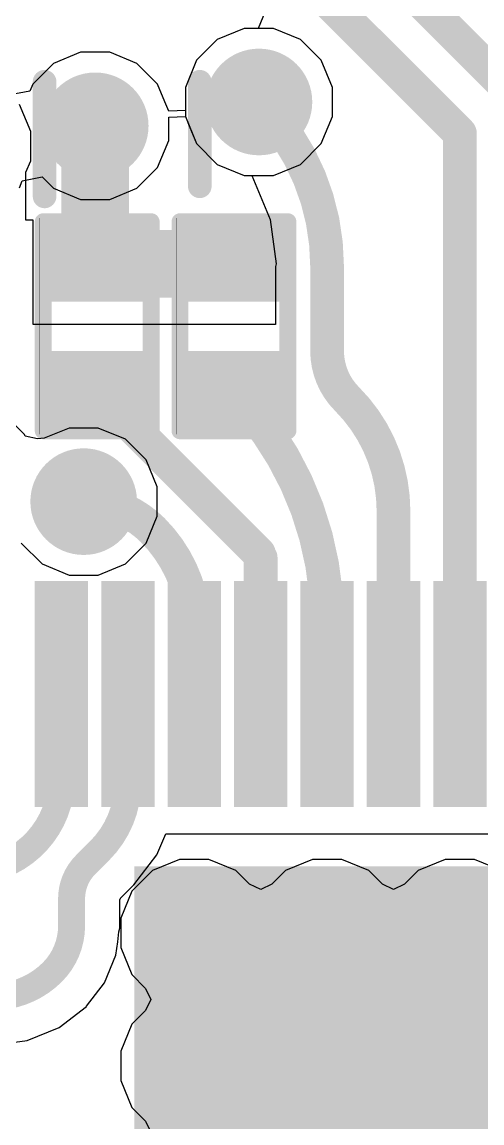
# Model space of a CAD drawing. Header units: millimetres. Extents: x 0 to 5423, y 0 to 5425.
# Drawn here: x 70.16 to 73.63, y 26.7 to 34.99 of the extents above; entities that cross this region are included whole.
import ezdxf

# ---------------------------------------------------------------- set-up
doc = ezdxf.new("R2010")
doc.units = ezdxf.units.MM
for name, color, linetype in [('BottomLayer', 5, 'Continuous'), ('BottomSolder', 6, 'Continuous'), ('TopLayer', 1, 'Continuous'), ('TopOverlay', 2, 'Continuous'), ('TopPaste', 8, 'Continuous'), ('TopSolder', 216, 'Continuous'), ('ViaHoleLayer', 16, 'Continuous')]:
    doc.layers.add(name, color=color, linetype=linetype)

# ---------------------------------------------------------------- blocks, each defined once
blk = doc.blocks.new('HTSSOP_38_EP_4_4___129')
at = {"layer": 'BottomLayer'}
h = blk.add_hatch(color=5, dxfattribs=at)
edge = h.paths.add_edge_path()
edge.add_arc((-1.00000054, 0), 0.2999994, 0, 360)
h = blk.add_hatch(color=5, dxfattribs=at)
edge = h.paths.add_edge_path()
edge.add_arc((0, 0), 0.2999994, 0, 360)
h = blk.add_hatch(color=5, dxfattribs=at)
edge = h.paths.add_edge_path()
edge.add_arc((-1.00000054, -1.00000054), 0.2999994, 0, 360)
h = blk.add_hatch(color=5, dxfattribs=at)
edge = h.paths.add_edge_path()
edge.add_arc((0, -1.00000054), 0.2999994, 0, 360)
h = blk.add_hatch(color=5, dxfattribs=at)
edge = h.paths.add_edge_path()
edge.add_arc((-1.00000054, -2.00000108), 0.2999994, 0, 360)
h = blk.add_hatch(color=5, dxfattribs=at)
edge = h.paths.add_edge_path()
edge.add_arc((0, -2.00000108), 0.2999994, 0, 360)
at = {"layer": 'BottomSolder'}
h = blk.add_hatch(color=6, dxfattribs=at)
edge = h.paths.add_edge_path()
edge.add_arc((-1.00000054, 0), 0.4015993999999999, 0, 360)
h = blk.add_hatch(color=6, dxfattribs=at)
edge = h.paths.add_edge_path()
edge.add_arc((0, 0), 0.4015993999999999, 0, 360)
h = blk.add_hatch(color=6, dxfattribs=at)
edge = h.paths.add_edge_path()
edge.add_arc((-1.00000054, -1.00000054), 0.4015993999999999, 0, 360)
h = blk.add_hatch(color=6, dxfattribs=at)
edge = h.paths.add_edge_path()
edge.add_arc((0, -1.00000054), 0.4015993999999999, 0, 360)
h = blk.add_hatch(color=6, dxfattribs=at)
edge = h.paths.add_edge_path()
edge.add_arc((-1.00000054, -2.00000108), 0.4015993999999999, 0, 360)
h = blk.add_hatch(color=6, dxfattribs=at)
edge = h.paths.add_edge_path()
edge.add_arc((0, -2.00000108), 0.4015993999999999, 0, 360)
at = {"layer": 'TopLayer'}
for points in [[(1.44999964, 2.40000028), (1.44999964, -2.40000028), (-1.44999964, -2.40000028), (-1.44999964, 2.40000028)], [(-1.99999981, 0.1501267000000001), (-1.99999981, -0.1498726999999999), (-3.59999915, -0.1498727000000001), (-3.59999915, 0.1501266999999999)], [(-1.99999981, -0.3499992999999999), (-1.99999981, -0.6499986999999999), (-3.59999915, -0.6499987), (-3.59999915, -0.3499993000000001)], [(-1.99999981, -0.8498713), (-1.99999981, -1.1498707), (-3.59999915, -1.1498707), (-3.59999915, -0.8498713)], [(-1.99999981, -1.3499973), (-1.99999981, -1.6499967), (-3.59999915, -1.6499967), (-3.59999915, -1.3499973)], [(-1.99999981, -1.8498693), (-1.99999981, -2.1498687), (-3.59999915, -2.1498687), (-3.59999915, -1.8498693)], [(-1.99999981, -2.3499953), (-1.99999981, -2.6499947), (-3.59999915, -2.6499947), (-3.59999915, -2.3499953)], [(-1.99999981, -2.8498673), (-1.99999981, -3.1498667), (-3.59999915, -3.1498667), (-3.59999915, -2.8498673)]]:
    blk.add_hatch(color=1, dxfattribs=at).paths.add_polyline_path(points)
h = blk.add_hatch(color=1, dxfattribs=at)
edge = h.paths.add_edge_path()
edge.add_arc((-1.00000054, 0), 0.2999994, 0, 360)
h = blk.add_hatch(color=1, dxfattribs=at)
edge = h.paths.add_edge_path()
edge.add_arc((0, 0), 0.2999994, 0, 360)
h = blk.add_hatch(color=1, dxfattribs=at)
edge = h.paths.add_edge_path()
edge.add_arc((-1.00000054, -1.00000054), 0.2999994, 0, 360)
h = blk.add_hatch(color=1, dxfattribs=at)
edge = h.paths.add_edge_path()
edge.add_arc((0, -1.00000054), 0.2999994, 0, 360)
h = blk.add_hatch(color=1, dxfattribs=at)
edge = h.paths.add_edge_path()
edge.add_arc((-1.00000054, -2.00000108), 0.2999994, 0, 360)
h = blk.add_hatch(color=1, dxfattribs=at)
edge = h.paths.add_edge_path()
edge.add_arc((0, -2.00000108), 0.2999994, 0, 360)
at = {"layer": 'TopPaste'}
for points in [[(1.44999964, 2.40000028), (1.44999964, -2.40000028), (-1.44999964, -2.40000028), (-1.44999964, 2.40000028)], [(-1.99999981, 0.1501267000000001), (-1.99999981, -0.1498726999999999), (-3.59999915, -0.1498727000000001), (-3.59999915, 0.1501266999999999)], [(-1.99999981, -0.3499992999999999), (-1.99999981, -0.6499986999999999), (-3.59999915, -0.6499987), (-3.59999915, -0.3499993000000001)], [(-1.99999981, -0.8498713), (-1.99999981, -1.1498707), (-3.59999915, -1.1498707), (-3.59999915, -0.8498713)], [(-1.99999981, -1.3499973), (-1.99999981, -1.6499967), (-3.59999915, -1.6499967), (-3.59999915, -1.3499973)], [(-1.99999981, -1.8498693), (-1.99999981, -2.1498687), (-3.59999915, -2.1498687), (-3.59999915, -1.8498693)], [(-1.99999981, -2.3499953), (-1.99999981, -2.6499947), (-3.59999915, -2.6499947), (-3.59999915, -2.3499953)], [(-1.99999981, -2.8498673), (-1.99999981, -3.1498667), (-3.59999915, -3.1498667), (-3.59999915, -2.8498673)]]:
    blk.add_hatch(color=8, dxfattribs=at).paths.add_polyline_path(points)
at = {"layer": 'TopSolder'}
for points in [[(1.50079964, 2.45080028), (1.50079964, -2.45080028), (-1.50079964, -2.45080028), (-1.50079964, 2.45080028)], [(-1.94919981, 0.2009267), (-1.94919981, -0.2006726999999999), (-3.65079915, -0.2006727), (-3.65079915, 0.2009267)], [(-1.94919981, -0.2991992999999999), (-1.94919981, -0.7007987), (-3.65079915, -0.7007987), (-3.65079915, -0.2991993)], [(-1.94919981, -0.7990713), (-1.94919981, -1.2006707), (-3.65079915, -1.2006707), (-3.65079915, -0.7990713)], [(-1.94919981, -1.2991973), (-1.94919981, -1.7007967), (-3.65079915, -1.7007967), (-3.65079915, -1.2991973)], [(-1.94919981, -1.7990693), (-1.94919981, -2.2006687), (-3.65079915, -2.2006687), (-3.65079915, -1.7990693)], [(-1.94919981, -2.2991953), (-1.94919981, -2.7007947), (-3.65079915, -2.7007947), (-3.65079915, -2.2991953)], [(-1.94919981, -2.7990673), (-1.94919981, -3.2006667), (-3.65079915, -3.2006667), (-3.65079915, -2.7990673)]]:
    blk.add_hatch(color=216, dxfattribs=at).paths.add_polyline_path(points)
h = blk.add_hatch(color=216, dxfattribs=at)
edge = h.paths.add_edge_path()
edge.add_arc((-1.00000054, 0), 0.4015993999999999, 0, 360)
h = blk.add_hatch(color=216, dxfattribs=at)
edge = h.paths.add_edge_path()
edge.add_arc((0, 0), 0.4015993999999999, 0, 360)
h = blk.add_hatch(color=216, dxfattribs=at)
edge = h.paths.add_edge_path()
edge.add_arc((-1.00000054, -1.00000054), 0.4015993999999999, 0, 360)
h = blk.add_hatch(color=216, dxfattribs=at)
edge = h.paths.add_edge_path()
edge.add_arc((0, -1.00000054), 0.4015993999999999, 0, 360)
h = blk.add_hatch(color=216, dxfattribs=at)
edge = h.paths.add_edge_path()
edge.add_arc((-1.00000054, -2.00000108), 0.4015993999999999, 0, 360)
h = blk.add_hatch(color=216, dxfattribs=at)
edge = h.paths.add_edge_path()
edge.add_arc((0, -2.00000108), 0.4015993999999999, 0, 360)
at = {"layer": 'ViaHoleLayer'}
h = blk.add_hatch(color=16, dxfattribs=at)
edge = h.paths.add_edge_path()
edge.add_arc((-1.00000054, 0), 0.1499997, 0, 360)
h = blk.add_hatch(color=16, dxfattribs=at)
edge = h.paths.add_edge_path()
edge.add_arc((0, 0), 0.1499997, 0, 360)
h = blk.add_hatch(color=16, dxfattribs=at)
edge = h.paths.add_edge_path()
edge.add_arc((-1.00000054, -1.00000054), 0.1499997, 0, 360)
h = blk.add_hatch(color=16, dxfattribs=at)
edge = h.paths.add_edge_path()
edge.add_arc((0, -1.00000054), 0.1499997, 0, 360)
h = blk.add_hatch(color=16, dxfattribs=at)
edge = h.paths.add_edge_path()
edge.add_arc((-1.00000054, -2.00000108), 0.1499997, 0, 360)
h = blk.add_hatch(color=16, dxfattribs=at)
edge = h.paths.add_edge_path()
edge.add_arc((0, -2.00000108), 0.1499997, 0, 360)
blk = doc.blocks.new('R___0402_198')
at = {"layer": 'TopLayer'}
for points in [[(-0.6985, -0.3175), (-0.6985, 0.3174999999999999), (-0.2413000000000001, 0.3175), (-0.2412999999999999, -0.3174999999999999)], [(0.2413000000000001, -0.3175), (0.2412999999999999, 0.3174999999999999), (0.6985, 0.3175), (0.6985, -0.3174999999999999)]]:
    blk.add_hatch(color=1, dxfattribs=at).paths.add_polyline_path(points)
at = {"layer": 'TopPaste'}
for points in [[(-0.6985, -0.3175), (-0.6985, 0.3174999999999999), (-0.2413000000000001, 0.3175), (-0.2412999999999999, -0.3174999999999999)], [(0.2413000000000001, -0.3175), (0.2412999999999999, 0.3174999999999999), (0.6985, 0.3175), (0.6985, -0.3174999999999999)]]:
    blk.add_hatch(color=8, dxfattribs=at).paths.add_polyline_path(points)
at = {"layer": 'TopSolder'}
for points in [[(-0.75350116, -0.3725011600000001), (-0.75350116, 0.3725011599999999), (-0.18629884, 0.3725011600000001), (-0.1862988399999999, -0.3725011599999999)], [(0.18629884, -0.3725011600000001), (0.1862988399999999, 0.3725011599999999), (0.75350116, 0.3725011600000001), (0.75350116, -0.3725011599999999)]]:
    blk.add_hatch(color=216, dxfattribs=at).paths.add_polyline_path(points)
at = {"layer": 'TopOverlay'}
for points, const_width in [([(-0.7874, -0.4064), (-0.7874, 0.4064)], 0.127), ([(0.7874, 0.4064), (-0.7874, 0.4064)], 0.127), ([(0.7874, -0.4064), (0.7874, 0.4064)], 0.127), ([(0.7874, -0.4064), (-0.7874, -0.4064)], 0.127), ([(0.8128, -0.4318), (-0.8128, -0.4318)], 0.0032258)]:
    blk.add_lwpolyline(points, dxfattribs=dict(at, const_width=const_width))
for points, const_width in [([(-0.8191499999999999, 0.4064, 1), (-0.7556499999999999, 0.4064, 1)], 0.0635), ([(-0.8191499999999999, 0.4064, 1), (-0.7556499999999999, 0.4064, 1)], 0.0635), ([(0.7556499999999999, 0.4064, 1), (0.8191499999999999, 0.4064, 1)], 0.0635), ([(0.7556499999999999, 0.4064, 1), (0.8191499999999999, 0.4064, 1)], 0.0635), ([(-0.8191499999999999, -0.4064, 1), (-0.7556499999999999, -0.4064, 1)], 0.0635), ([(-0.8191499999999999, -0.4064, 1), (-0.7556499999999999, -0.4064, 1)], 0.0635), ([(0.7556499999999999, -0.4064, 1), (0.8191499999999999, -0.4064, 1)], 0.0635), ([(0.7556499999999999, -0.4064, 1), (0.8191499999999999, -0.4064, 1)], 0.0635), ([(-0.81360518, -0.4318, 1), (-0.8119948199999999, -0.4318, 1)], 0.0016129), ([(0.8119948199999999, -0.4318, 1), (0.81360518, -0.4318, 1)], 0.0016129)]:
    blk.add_lwpolyline(points, format="xyb", close=True, dxfattribs=dict(at, const_width=const_width))
blk = doc.blocks.new('R___0402_199')
at = {"layer": 'TopLayer'}
for points in [[(-0.6985, -0.3175), (-0.6985, 0.3174999999999999), (-0.2413000000000001, 0.3175), (-0.2412999999999999, -0.3174999999999999)], [(0.2413000000000001, -0.3175), (0.2412999999999999, 0.3174999999999999), (0.6985, 0.3175), (0.6985, -0.3174999999999999)]]:
    blk.add_hatch(color=1, dxfattribs=at).paths.add_polyline_path(points)
at = {"layer": 'TopPaste'}
for points in [[(-0.6985, -0.3175), (-0.6985, 0.3174999999999999), (-0.2413000000000001, 0.3175), (-0.2412999999999999, -0.3174999999999999)], [(0.2413000000000001, -0.3175), (0.2412999999999999, 0.3174999999999999), (0.6985, 0.3175), (0.6985, -0.3174999999999999)]]:
    blk.add_hatch(color=8, dxfattribs=at).paths.add_polyline_path(points)
at = {"layer": 'TopSolder'}
for points in [[(-0.75350116, -0.3725011600000001), (-0.75350116, 0.3725011599999999), (-0.18629884, 0.3725011600000001), (-0.1862988399999999, -0.3725011599999999)], [(0.18629884, -0.3725011600000001), (0.1862988399999999, 0.3725011599999999), (0.75350116, 0.3725011600000001), (0.75350116, -0.3725011599999999)]]:
    blk.add_hatch(color=216, dxfattribs=at).paths.add_polyline_path(points)
at = {"layer": 'TopOverlay'}
for points, const_width in [([(-0.7874, -0.4064), (-0.7874, 0.4064)], 0.127), ([(0.7874, 0.4064), (-0.7874, 0.4064)], 0.127), ([(0.7874, -0.4064), (0.7874, 0.4064)], 0.127), ([(0.7874, -0.4064), (-0.7874, -0.4064)], 0.127), ([(0.8128, -0.4318), (-0.8128, -0.4318)], 0.0032258)]:
    blk.add_lwpolyline(points, dxfattribs=dict(at, const_width=const_width))
for points, const_width in [([(-0.8191499999999999, 0.4064, 1), (-0.7556499999999999, 0.4064, 1)], 0.0635), ([(-0.8191499999999999, 0.4064, 1), (-0.7556499999999999, 0.4064, 1)], 0.0635), ([(0.7556499999999999, 0.4064, 1), (0.8191499999999999, 0.4064, 1)], 0.0635), ([(0.7556499999999999, 0.4064, 1), (0.8191499999999999, 0.4064, 1)], 0.0635), ([(-0.8191499999999999, -0.4064, 1), (-0.7556499999999999, -0.4064, 1)], 0.0635), ([(-0.8191499999999999, -0.4064, 1), (-0.7556499999999999, -0.4064, 1)], 0.0635), ([(0.7556499999999999, -0.4064, 1), (0.8191499999999999, -0.4064, 1)], 0.0635), ([(0.7556499999999999, -0.4064, 1), (0.8191499999999999, -0.4064, 1)], 0.0635), ([(-0.81360518, -0.4318, 1), (-0.8119948199999999, -0.4318, 1)], 0.0016129), ([(0.8119948199999999, -0.4318, 1), (0.81360518, -0.4318, 1)], 0.0016129)]:
    blk.add_lwpolyline(points, format="xyb", close=True, dxfattribs=dict(at, const_width=const_width))

msp = doc.modelspace()

# ---------------------------------------------------------------- hatches: boundary and pattern name
at = {"layer": 'BottomLayer'}
h = msp.add_hatch(color=5, dxfattribs=at)
edge = h.paths.add_edge_path()
edge.add_arc((71.94645758, 34.3916127), 0.2999994, 0, 360)
h = msp.add_hatch(color=5, dxfattribs=at)
edge = h.paths.add_edge_path()
edge.add_arc((70.7136127, 34.21197882), 0.2999994, 0, 360)
h = msp.add_hatch(color=5, dxfattribs=at)
edge = h.paths.add_edge_path()
edge.add_arc((70.6270241, 31.38171269999999), 0.2999994, 0, 360)
at = {"layer": 'BottomSolder'}
h = msp.add_hatch(color=6, dxfattribs=at)
edge = h.paths.add_edge_path()
edge.add_arc((71.94645758, 34.3916127), 0.4015993999999999, 0, 360)
h = msp.add_hatch(color=6, dxfattribs=at)
edge = h.paths.add_edge_path()
edge.add_arc((70.7136127, 34.21197882), 0.4015993999999999, 0, 360)
h = msp.add_hatch(color=6, dxfattribs=at)
edge = h.paths.add_edge_path()
edge.add_arc((70.6270241, 31.38171269999999), 0.4015993999999999, 0, 360)
at = {"layer": 'TopLayer'}
h = msp.add_hatch(color=1, dxfattribs=at)
edge = h.paths.add_edge_path()
edge.add_arc((71.94645758, 34.3916127), 0.2999994, 0, 360)
h = msp.add_hatch(color=1, dxfattribs=at)
edge = h.paths.add_edge_path()
edge.add_arc((70.7136127, 34.21197882), 0.2999994, 0, 360)
h = msp.add_hatch(color=1, dxfattribs=at)
edge = h.paths.add_edge_path()
edge.add_arc((70.6270241, 31.38171269999999), 0.2999994, 0, 360)
at = {"layer": 'TopSolder'}
h = msp.add_hatch(color=216, dxfattribs=at)
edge = h.paths.add_edge_path()
edge.add_arc((71.94645758, 34.3916127), 0.4015993999999999, 0, 360)
h = msp.add_hatch(color=216, dxfattribs=at)
edge = h.paths.add_edge_path()
edge.add_arc((70.7136127, 34.21197882), 0.4015993999999999, 0, 360)
h = msp.add_hatch(color=216, dxfattribs=at)
edge = h.paths.add_edge_path()
edge.add_arc((70.6270241, 31.38171269999999), 0.4015993999999999, 0, 360)
at = {"layer": 'ViaHoleLayer'}
h = msp.add_hatch(color=16, dxfattribs=at)
edge = h.paths.add_edge_path()
edge.add_arc((71.94645758, 34.3916127), 0.1499997, 0, 360)
h = msp.add_hatch(color=16, dxfattribs=at)
edge = h.paths.add_edge_path()
edge.add_arc((70.7136127, 34.21197882), 0.1499997, 0, 360)
h = msp.add_hatch(color=16, dxfattribs=at)
edge = h.paths.add_edge_path()
edge.add_arc((70.6270241, 31.38171269999999), 0.1499997, 0, 360)

# ---------------------------------------------------------------- linework, layer by layer
at = {"layer": 'BottomLayer'}
for p, q in [((71.83625968, 34.9456121), (71.63264312, 34.86127139999999)), ((72.05665547999999, 34.9456121), (71.83625968, 34.9456121)), ((72.26027204, 34.86127139999999), (72.05665547999999, 34.9456121)), ((71.63264312, 34.86127139999999), (71.47679888, 34.70542716)), ((72.41611628, 34.70542716), (72.26027204, 34.86127139999999)), ((70.6034148, 34.76597822), (70.39979824, 34.68163752)), ((70.8238106, 34.76597822), (70.6034148, 34.76597822)), ((71.02742715999999, 34.68163752), (70.8238106, 34.76597822)), ((70.39979824, 34.68163752), (70.24395399999999, 34.52579327999999)), ((71.1832714, 34.52579327999999), (71.02742715999999, 34.68163752)), ((71.47679888, 34.70542716), (71.39245817999999, 34.5018106)), ((72.50045698, 34.5018106), (72.41611628, 34.70542716)), ((70.24395399999999, 34.52579327999999), (70.22250369999999, 34.47400522)), ((71.2386434, 34.39211562), (71.1832714, 34.52579327999999)), ((71.39245817999999, 34.5018106), (71.3924531, 34.32738118)), ((72.50045698, 34.28141479999999), (72.50045698, 34.5018106)), ((70.22250369999999, 34.47400522), (70.0726945, 34.44420594)), ((71.26761464, 34.3221818), (71.2386434, 34.39211562)), ((71.2676121, 34.10178092), (71.26761718, 34.27621034)), ((71.3924531, 34.32738118), (71.26761464, 34.3221818)), ((71.26761718, 34.27621034), (71.39245564, 34.28140972)), ((71.39245564, 34.28140972), (71.42142688, 34.2114759)), ((72.41611628, 34.07779824), (72.50045698, 34.28141479999999)), ((71.42142688, 34.2114759), (71.47679888, 34.07779824)), ((71.1832714, 33.89816436), (71.2676121, 34.10178092)), ((71.47679888, 34.07779824), (71.63264312, 33.921954)), ((72.26027204, 33.921954), (72.41611628, 34.07779824)), ((71.63264312, 33.921954), (71.83625968, 33.83761329999999)), ((72.05665547999999, 33.83761329999999), (72.26027204, 33.921954)), ((71.02742715999999, 33.74232012), (71.1832714, 33.89816436)), ((71.83625968, 33.83761329999999), (72.05665547999999, 33.83761329999999)), ((70.14350716, 33.74576436), (70.16495746, 33.79755242)), ((70.16495746, 33.79755242), (70.31476665999999, 33.8273517)), ((70.31476665999999, 33.8273517), (70.39979824, 33.74232012)), ((70.39979824, 33.74232012), (70.6034148, 33.65797942)), ((70.8238106, 33.65797942), (71.02742715999999, 33.74232012)), ((70.6034148, 33.65797942), (70.8238106, 33.65797942)), ((70.18061656, 31.88822172), (70.02477232, 32.04406596)), ((70.5168262, 31.9357121), (70.33039781999999, 31.85849102)), ((70.737222, 31.9357121), (70.5168262, 31.9357121)), ((70.94083855999999, 31.8513714), (70.737222, 31.9357121)), ((70.18650428, 31.87400534), (70.18061656, 31.88822172)), ((70.27833544, 31.8557402), (70.18650428, 31.87400534)), ((70.33039781999999, 31.85849102), (70.27833544, 31.8557402)), ((71.0966828, 31.69552716), (70.94083855999999, 31.8513714)), ((71.1810235, 31.4919106), (71.0966828, 31.69552716)), ((71.1810235, 31.2715148), (71.1810235, 31.4919106)), ((71.0966828, 31.06789824), (71.1810235, 31.2715148)), ((70.15736539999999, 31.06789824), (70.31320964, 30.912054)), ((70.94083855999999, 30.912054), (71.0966828, 31.06789824)), ((70.31320964, 30.912054), (70.5168262, 30.8277133)), ((70.737222, 30.8277133), (70.94083855999999, 30.912054)), ((70.5168262, 30.8277133), (70.737222, 30.8277133)), ((71.34942042, 28.6872172), (71.14580385999999, 28.6028765)), ((71.56981622, 28.6872172), (71.34942042, 28.6872172)), ((71.77343278, 28.6028765), (71.56981622, 28.6872172)), ((72.34942095999999, 28.6872172), (72.1458044, 28.6028765)), ((72.56981676, 28.6872172), (72.34942095999999, 28.6872172)), ((72.77343332, 28.6028765), (72.56981676, 28.6872172)), ((73.34942149999999, 28.6872172), (73.14580493999999, 28.6028765)), ((73.5698173, 28.6872172), (73.34942149999999, 28.6872172)), ((73.77343386, 28.6028765), (73.5698173, 28.6872172)), ((71.14580385999999, 28.6028765), (70.98995962, 28.44703226)), ((71.87665076, 28.49965852), (71.77343278, 28.6028765)), ((72.1458044, 28.6028765), (72.04258641999999, 28.49965852)), ((72.87665129999999, 28.49965852), (72.77343332, 28.6028765)), ((73.14580493999999, 28.6028765), (73.04258696, 28.49965852)), ((70.98995962, 28.44703226), (70.90561892, 28.2434157)), ((71.95961731999999, 28.46112672), (71.87665076, 28.49965852)), ((72.04258641999999, 28.49965852), (71.95961731999999, 28.46112672)), ((72.95961786, 28.46112672), (72.87665129999999, 28.49965852)), ((73.04258696, 28.49965852), (72.95961786, 28.46112672)), ((70.90561892, 28.2434157), (70.90561892, 28.0230199)), ((70.90561892, 28.0230199), (70.98995962, 27.81940334)), ((70.98995962, 27.81940334), (71.0931776, 27.71618536)), ((71.0931776, 27.71618536), (71.13170939999999, 27.63321626)), ((71.13170939999999, 27.63321626), (71.0931776, 27.5502497)), ((71.0931776, 27.5502497), (70.98995962, 27.44703172)), ((70.98995962, 27.44703172), (70.90561892, 27.24341516)), ((70.90561892, 27.24341516), (70.90561892, 27.02301936)), ((70.90561892, 27.02301936), (70.98995962, 26.8194028)), ((70.98995962, 26.8194028), (71.0931776, 26.71618482)), ((71.0931776, 26.71618482), (71.13170939999999, 26.63321572))]:
    msp.add_line(p, q, dxfattribs=at)
at = {"layer": 'TopLayer'}
for p, q in [((71.99260937999999, 35.0726121), (71.94000343999998, 34.9456121)), ((71.83625968, 34.9456121), (71.63264312, 34.86127139999999)), ((71.94000343999998, 34.9456121), (71.83625968, 34.9456121)), ((71.63264312, 34.86127139999999), (71.47679888, 34.70542716)), ((71.47679888, 34.70542716), (71.39245817999999, 34.5018106)), ((71.39245817999999, 34.5018106), (71.39245817999999, 34.28141479999999)), ((70.22784786, 34.16977672), (70.14350716, 34.37339327999999)), ((71.39245817999999, 34.28141479999999), (71.47679888, 34.07779824)), ((70.22784786, 33.94938092), (70.22784786, 34.16977672)), ((71.47679888, 34.07779824), (71.63264312, 33.921954)), ((70.19180017999999, 33.8623529), (70.22784786, 33.94938092)), ((71.63264312, 33.921954), (71.83625968, 33.83761329999999)), ((70.19180017999999, 33.5026127), (70.19180017999999, 33.8623529)), ((71.83625968, 33.83761329999999), (71.89414881999998, 33.83761329999999)), ((71.89414881999998, 33.83761329999999), (72.0309583, 33.50733201999999)), ((70.24534846, 33.5026127), (70.19180017999999, 33.5026127)), ((70.24534846, 32.7152127), (70.24534846, 33.5026127)), ((72.0309583, 33.50733201999999), (72.07505778, 33.17235682)), ((72.07505778, 33.17235682), (72.07115379999999, 33.15273278)), ((72.07115379999999, 33.15273278), (72.07115379999999, 32.7152127)), ((72.07115379999999, 32.7152127), (70.24534846, 32.7152127)), ((71.17871718, 28.72063598), (71.24440412, 28.87921834)), ((71.24440412, 28.87921834), (75.8637421, 28.87921834)), ((71.0057508, 28.49522368), (71.17871718, 28.72063598)), ((70.92376976, 28.41620936), (71.00575334, 28.49522114)), ((71.00575334, 28.49522114), (71.0057508, 28.49522368)), ((70.89837992, 28.38474638), (70.90258107999999, 28.38648374)), ((70.89837992, 28.18703024), (70.89837992, 28.38474638)), ((70.90258107999999, 28.38648374), (70.90465879999999, 28.39150024)), ((70.90305098, 28.39537628), (70.92376976, 28.41620936)), ((70.90465879999999, 28.39150024), (70.90305098, 28.39537628)), ((70.88286814, 28.06643866), (70.89279954, 28.14183602)), ((70.89279954, 28.14183602), (70.89838754, 28.16989286)), ((70.89874567999999, 28.18703024), (70.89837992, 28.18703024)), ((70.89838754, 28.16989286), (70.89874567999999, 28.18703024)), ((70.86955345999999, 27.9653238), (70.88286306, 28.0664285)), ((70.88286306, 28.0664285), (70.88286814, 28.06643866)), ((70.78398086, 27.75873036), (70.86955345999999, 27.9653238)), ((70.64821024, 27.58179396), (70.78398086, 27.75873036)), ((70.44204606, 27.42189588), (70.64870807999999, 27.58047316)), ((70.64870807999999, 27.58047316), (70.64821024, 27.58179396)), ((70.20138105999999, 27.3222085), (70.44204606, 27.42189588)), ((69.94311893999999, 27.28820806), (70.20138105999999, 27.3222085))]:
    msp.add_line(p, q, dxfattribs=at)
for points, const_width in [([(70.9168127, 37.3972201), (73.9596184, 34.3544144)], 0.254), ([(72.05291914, 35.56167386), (73.4597464, 34.1548466)], 0.254), ([(70.7136127, 33.4010127), (70.7136127, 34.21197882)], 0.508), ([(73.4597464, 29.93321674), (73.4597464, 34.1548466)], 0.254), ([(70.72876633999999, 33.1724127), (71.75828422, 33.1724127)], 0.508), ([(72.45961886, 32.51700888), (72.45961886, 33.15273278)], 0.254), ([(70.70336634, 32.2326127), (71.94645758, 30.98952146)], 0.254), ([(72.95962039999999, 29.93321674), (72.95962039999999, 31.30989674)], 0.254), ([(71.9596224, 29.93321674), (71.9596224, 30.95773844)], 0.254), ([(71.45975039999999, 30.41047512), (71.45975039999999, 30.55106666)], 0.254), ([(71.45975039999999, 29.95034904), (71.45975039999999, 30.41047512)], 0.254), ([(70.9596244, 29.26483606), (70.9596244, 29.93321674)], 0.2032), ([(70.64176626, 28.64729856), (70.74771982, 28.75325212)], 0.2032), ([(70.53581270000001, 28.16989286), (70.53581270000001, 28.39150278)], 0.2032), ([(73.4597464, 24.33765516), (73.4597464, 27.13752764)], 0.3048)]:
    msp.add_lwpolyline(points, dxfattribs=dict(at, const_width=const_width))
for points, const_width in [([(71.94731102, 34.39075926, -0.1987334980187921), (72.45961886, 33.15273278)], 0.254), ([(72.6097481, 32.15456358, -0.198912367379658), (72.45961886, 32.51700888)], 0.254), ([(71.73288422, 32.2326127, -0.198912367379658), (72.4597484, 30.47780798)], 0.254), ([(72.6097481, 32.15456358, -0.198912367379658), (72.95962039999999, 31.30989674)], 0.254), ([(70.6285354, 31.38171269999999, -0.198912367379658), (71.14628138, 31.16725542)], 0.254), ([(71.14628138, 31.16725542, -0.198912367379658), (71.45975039999999, 30.41047512)], 0.254), ([(70.45975494, 29.30106916, -0.4147148941448706), (69.75623843999999, 28.5963487)], 0.2032), ([(70.9596244, 29.26483606, -0.198912367379658), (70.74771982, 28.75325212)], 0.2032), ([(70.53581270000001, 28.39150278, -0.198912367379658), (70.64176626, 28.64729856)], 0.2032), ([(70.53581270000001, 28.18702516, -0.1987365013271407), (70.39145942, 27.83819172)], 0.2032), ([(70.3912232, 27.8379555, -0.198912367379658), (69.94311893999999, 27.652345)], 0.2032), ([(70.39145942, 27.83819172, -0.0001688649853787477), (70.3912232, 27.8379555)], 0.2032)]:
    msp.add_lwpolyline(points, format="xyb", dxfattribs=dict(at, const_width=const_width))
for points, const_width in [([(71.88381102, 34.39075926, 1), (72.01081101999999, 34.39075926, 1)], 0.127), ([(70.58661269999999, 34.21197882, 1), (70.84061270000001, 34.21197882, 1)], 0.254), ([(73.3962464, 34.1548466, 1), (73.52324639999999, 34.1548466, 1)], 0.127), ([(73.3962464, 34.1548466, 1), (73.52324639999999, 34.1548466, 1)], 0.127), ([(70.58661269999999, 33.4010127, 1), (70.84061270000001, 33.4010127, 1)], 0.254), ([(70.60176634, 33.1724127, 1), (70.85576633999999, 33.1724127, 1)], 0.254), ([(71.63128422, 33.1724127, 1), (71.88528421999999, 33.1724127, 1)], 0.254), ([(72.39611886, 33.15273278, 1), (72.52311886, 33.15273278, 1)], 0.127), ([(72.39611886, 33.15273278, 1), (72.52311886, 33.15273278, 1)], 0.127), ([(72.39611886, 32.51700888, 1), (72.52311886, 32.51700888, 1)], 0.127), ([(72.39611886, 32.51700888, 1), (72.52311886, 32.51700888, 1)], 0.127), ([(70.63986634, 32.2326127, 1), (70.76686633999999, 32.2326127, 1)], 0.127), ([(71.66938422, 32.2326127, 1), (71.79638422, 32.2326127, 1)], 0.127), ([(72.5462481, 32.15456358, 1), (72.6732481, 32.15456358, 1)], 0.127), ([(72.5462481, 32.15456358, 1), (72.6732481, 32.15456358, 1)], 0.127), ([(70.56503539999999, 31.38171269999999, 1), (70.6920354, 31.38171269999999, 1)], 0.127), ([(72.8961204, 31.30989674, 1), (73.0231204, 31.30989674, 1)], 0.127), ([(72.8961204, 31.30989674, 1), (73.0231204, 31.30989674, 1)], 0.127), ([(71.08278137999999, 31.16725542, 1), (71.20978138, 31.16725542, 1)], 0.127), ([(71.08278137999999, 31.16725542, 1), (71.20978138, 31.16725542, 1)], 0.127), ([(71.88295758, 30.98952146, 1), (72.00995757999999, 30.98952146, 1)], 0.127), ([(71.8961224, 30.95773844, 1), (72.02312239999999, 30.95773844, 1)], 0.127), ([(71.3962504, 30.55106666, 1), (71.5232504, 30.55106666, 1)], 0.127), ([(72.39624839999999, 30.47780798, 1), (72.5232484, 30.47780798, 1)], 0.127), ([(71.3962504, 30.41047512, 1), (71.5232504, 30.41047512, 1)], 0.127), ([(71.3962504, 30.41047512, 1), (71.5232504, 30.41047512, 1)], 0.127), ([(71.3962504, 30.41047512, 1), (71.5232504, 30.41047512, 1)], 0.127), ([(70.9088244, 29.93321674, 1), (71.01042439999999, 29.93321674, 1)], 0.1016), ([(71.3962504, 29.95034904, 1), (71.5232504, 29.95034904, 1)], 0.127), ([(71.8961224, 29.93321674, 1), (72.02312239999999, 29.93321674, 1)], 0.127), ([(72.8961204, 29.93321674, 1), (73.0231204, 29.93321674, 1)], 0.127), ([(73.3962464, 29.93321674, 1), (73.52324639999999, 29.93321674, 1)], 0.127), ([(70.40895494, 29.30106916, 1), (70.51055493999999, 29.30106916, 1)], 0.1016), ([(70.9088244, 29.26483606, 1), (71.01042439999999, 29.26483606, 1)], 0.1016), ([(70.9088244, 29.26483606, 1), (71.01042439999999, 29.26483606, 1)], 0.1016), ([(70.69691981999999, 28.75325212, 1), (70.79851982, 28.75325212, 1)], 0.1016), ([(70.69691981999999, 28.75325212, 1), (70.79851982, 28.75325212, 1)], 0.1016), ([(70.59096626, 28.64729856, 1), (70.69256626, 28.64729856, 1)], 0.1016), ([(70.59096626, 28.64729856, 1), (70.69256626, 28.64729856, 1)], 0.1016), ([(70.4850127, 28.39150278, 1), (70.58661269999999, 28.39150278, 1)], 0.1016), ([(70.4850127, 28.39150278, 1), (70.58661269999999, 28.39150278, 1)], 0.1016), ([(70.4850127, 28.18702516, 1), (70.58661269999999, 28.18702516, 1)], 0.1016), ([(70.4850127, 28.16989286, 1), (70.58661269999999, 28.16989286, 1)], 0.1016), ([(70.3404232, 27.8379555, 1), (70.4420232, 27.8379555, 1)], 0.1016), ([(70.3404232, 27.8379555, 1), (70.4420232, 27.8379555, 1)], 0.1016), ([(70.34065942, 27.83819172, 1), (70.44225942, 27.83819172, 1)], 0.1016), ([(70.34065942, 27.83819172, 1), (70.44225942, 27.83819172, 1)], 0.1016), ([(73.3835464, 27.13752764, 1), (73.53594639999999, 27.13752764, 1)], 0.1524)]:
    msp.add_lwpolyline(points, format="xyb", close=True, dxfattribs=dict(at, const_width=const_width))
at = {"layer": 'TopOverlay', "const_width": 0.1778}
for points in [[(70.3326127, 33.6804127), (70.3326127, 34.5440127)], [(71.50101269999999, 33.7566127), (71.50101269999999, 34.5440127)]]:
    msp.add_lwpolyline(points, dxfattribs=at)
at = {"layer": 'TopOverlay', "const_width": 0.08889999999999999}
for points in [[(70.28816269999999, 34.5440127, 1), (70.3770627, 34.5440127, 1)], [(71.45656269999999, 34.5440127, 1), (71.54546269999999, 34.5440127, 1)], [(71.45656269999999, 33.7566127, 1), (71.54546269999999, 33.7566127, 1)], [(70.28816269999999, 33.6804127, 1), (70.3770627, 33.6804127, 1)]]:
    msp.add_lwpolyline(points, format="xyb", close=True, dxfattribs=at)

# ---------------------------------------------------------------- block references
at = {"rotation": 270}
for name, p in [('R___0402_198', (70.72876633999999, 32.7025127)), ('R___0402_199', (71.75828422, 32.7025127)), ('HTSSOP_38_EP_4_4___129', (73.4596194, 27.13321726))]:
    msp.add_blockref(name, p, dxfattribs=at)

doc.saveas('drawing.dxf')
